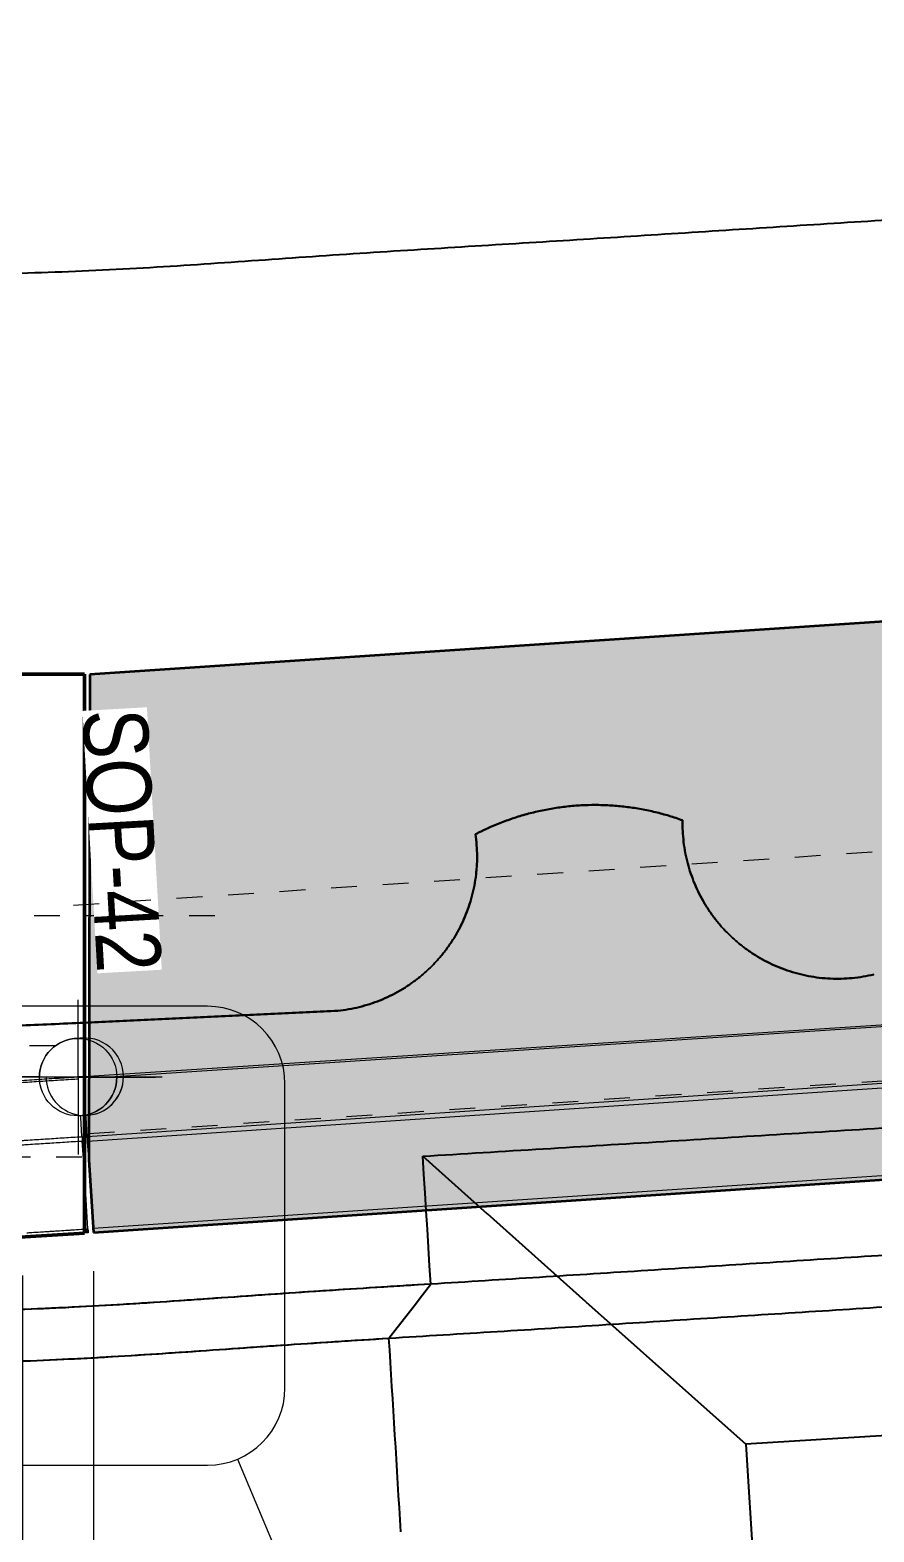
# Model space of a CAD drawing. Header units: metres. Extents: x -1161 to -1080, y 3 to 563.
# Drawn here: x -1105.26 to -1101.99, y 542.73 to 548.55 of the extents above; entities that cross this region are included whole.
import ezdxf

# ---------------------------------------------------------------- set-up
doc = ezdxf.new("R2010")
doc.units = ezdxf.units.M
doc.linetypes.add('JacobsDash', pattern=[0.0045, 0.003, -0.0015])
doc.linetypes.add('JacobsGridLine', pattern=[0.0145, 0.01, -0.001, 0.0025, -0.001])
doc.layers.get('Defpoints').update_dxf_attribs({"color": 41})
for name, color, linetype, lineweight in [('A-ANNO-DIMS', 7, 'Continuous', 9), ('A-ANNO-NOTE', 7, 'Continuous', 9), ('A-ANNO-SYMB', 7, 'Continuous', 9), ('A-DETL', 7, 'Continuous', 13), ('A-DETL-GENF', 7, 'Continuous', 9), ('A-FLOR', 7, 'Continuous', 50), ('A-GENM', 7, 'Continuous', 35), ('S-BEAM', 7, 'Continuous', 50), ('S-BEAM-HDLN', 7, 'JacobsDash', 18), ('S-FNDN-IDEN', 7, 'Continuous', 18), ('S-GRID', 7, 'Continuous', 9)]:
    doc.layers.add(name, color=color, linetype=linetype, lineweight=lineweight)
doc.styles.add('Arial Narrow_2', font='ARIALN.TTF', dxfattribs={"height": 0.25})
doc.dimstyles.new('Dimension_Standard_O__mm_', dxfattribs={"dimscale": 0.3048, "dimtxt": 0.255858, "dimasz": 0.82021, "dimexe": 0.787402, "dimexo": 0.492126, "dimgap": 0.492126, "dimtad": 1, "dimdec": 0, "dimlfac": 1000, "dimzin": 0, "dimdsep": 46, "dimtxsty": 'Arial Narrow_2', "dimsah": 1, "dimcen": 0.09, "dimaunit": 1, "dimadec": 4, "dimazin": 0, "dimtfac": 1, "dimtdec": 4, "dimtix": 1, "dimtmove": 0, "dimatfit": 3, "dimfxl": 1, "dimtvp": 1, "dimtfill": 1, "dimtolj": 1, "dimtzin": 0, "dimlwd": 18, "dimlwe": 18, "dimarcsym": 2})

# ---------------------------------------------------------------- blocks, each defined once
blk = doc.blocks.new('Top of Pavement - RL A - Top of Pavement - RL A-68818558-DRG-2873171 - BARRIER LAYOUT')
at = {"layer": 'A-GENM', "color": 253, "lineweight": 25, "true_color": 0xa3a3a3}
for points, knots in [([(133.6545, 52.8254), (133.6714, 52.7616), (133.7244, 52.5622), (133.8134, 52.2271), (133.9216, 51.8201), (134.0297, 51.4132), (134.1379, 51.0062), (134.246, 50.5993), (134.3542, 50.1923), (134.4623, 49.7853), (134.5704, 49.3784), (134.6786, 48.9714), (134.7867, 48.5645), (134.8949, 48.1575), (135.003, 47.7505), (135.1111, 47.3436), (135.2193, 46.9366), (135.3274, 46.5296), (135.4356, 46.1227), (135.5437, 45.7157), (135.6519, 45.3087), (135.76, 44.9017), (135.8682, 44.4948), (135.9763, 44.0878), (136.0844, 43.6808), (136.1926, 43.2739), (136.3007, 42.8669), (136.4089, 42.4599), (136.517, 42.0529), (136.6252, 41.6459), (136.7333, 41.239), (136.8415, 40.832), (136.9496, 40.425), (137.0578, 40.018), (137.1659, 39.611), (137.274, 39.204), (137.3822, 38.7971), (137.4903, 38.3901), (137.5985, 37.9831), (137.7066, 37.5761), (137.8148, 37.1691), (137.9229, 36.7621), (138.0311, 36.3552), (138.1392, 35.9482), (138.2474, 35.5412), (138.3555, 35.1342), (138.4637, 34.7272), (138.5718, 34.3202), (138.6799, 33.9132), (138.7881, 33.5062), (138.8962, 33.0993), (139.0044, 32.6923), (139.1125, 32.2853), (139.2207, 31.8783), (139.3288, 31.4713), (139.437, 31.0643), (139.5451, 30.6573), (139.6533, 30.2503), (139.7614, 29.8433), (139.8696, 29.4363), (139.9777, 29.0294), (140.0858, 28.6224), (140.194, 28.2154), (140.3021, 27.8084), (140.4103, 27.4014), (140.5184, 26.9944), (140.6266, 26.5874), (140.7347, 26.1804), (140.8429, 25.7734), (140.951, 25.3664), (141.0592, 24.9595), (141.1673, 24.5525), (141.2754, 24.1455), (141.3836, 23.7385), (141.4917, 23.3315), (141.5999, 22.9245), (141.708, 22.5175), (141.8162, 22.1105), (141.9243, 21.7036), (142.0325, 21.2966), (142.1406, 20.8896), (142.2487, 20.4826), (142.3569, 20.0756), (142.465, 19.6686), (142.5732, 19.2616), (142.6813, 18.8547), (142.7895, 18.4477), (142.8976, 18.0407), (143.0058, 17.6337), (143.1139, 17.2268), (143.222, 16.8198), (143.3302, 16.4128), (143.4383, 16.0058), (143.5465, 15.5989), (143.6546, 15.1919), (143.7627, 14.7849), (143.8709, 14.3779), (143.961, 14.0387), (144.0331, 13.7674), (144.0871, 13.5639), (144.1412, 13.3605), (144.2133, 13.0892), (144.3034, 12.75), (144.4116, 12.3431), (144.5197, 11.9361), (144.6278, 11.5291), (144.736, 11.1222), (144.8444, 10.7153), (144.9524, 10.3083), (145.0595, 9.9011), (145.1678, 9.4942), (145.2607, 9.1557), (145.3386, 8.886), (145.3992, 8.6845), (145.4628, 8.484), (145.5289, 8.2844), (145.5965, 8.0852), (145.6648, 7.8863), (145.7327, 7.6873), (145.8221, 7.4215), (145.9107, 7.1555), (145.9993, 6.8894), (146.0883, 6.6235), (146.1998, 6.2912), (146.3336, 5.8925), (146.4672, 5.4936), (146.6007, 5.0948), (146.7343, 4.6959), (146.8681, 4.2972), (147.0025, 3.8987), (147.1372, 3.5003), (147.317, 2.9692), (147.4968, 2.4381), (147.6766, 1.907), (147.8114, 1.5086), (147.9462, 1.1103), (148.0811, 0.712), (148.2159, 0.3137), (148.3507, -0.0847), (148.4855, -0.483), (148.6204, -0.8813), (148.7552, -1.2796), (148.89, -1.6778), (149.0248, -2.0761), (149.1596, -2.4744), (149.2944, -2.8727), (149.4293, -3.2709), (149.5641, -3.6692), (149.6989, -4.0675), (149.8334, -4.4649), (149.923, -4.7296), (149.9677, -4.8615)], [0.3165601, 0.3165601, 0.3165601, 0.3165601, 0.3179191, 0.3208092, 0.3236994, 0.3265896, 0.3294798, 0.3323699, 0.3352601, 0.3381503, 0.3410405, 0.3439306, 0.3468208, 0.349711, 0.3526012, 0.3554913, 0.3583815, 0.3612717, 0.3641618, 0.367052, 0.3699422, 0.3728324, 0.3757225, 0.3786127, 0.3815029, 0.3843931, 0.3872832, 0.3901734, 0.3930636, 0.3959538, 0.3988439, 0.4017341, 0.4046243, 0.4075145, 0.4104046, 0.4132948, 0.416185, 0.4190751, 0.4219653, 0.4248555, 0.4277457, 0.4306358, 0.433526, 0.4364162, 0.4393064, 0.4421965, 0.4450867, 0.4479769, 0.4508671, 0.4537572, 0.4566474, 0.4595376, 0.4624277, 0.4653179, 0.4682081, 0.4710983, 0.4739884, 0.4768786, 0.4797688, 0.482659, 0.4855491, 0.4884393, 0.4913295, 0.4942197, 0.4971098, 0.5, 0.5028902, 0.5057803, 0.5086705, 0.5115607, 0.5144509, 0.517341, 0.5202312, 0.5231214, 0.5260116, 0.5289017, 0.5317919, 0.5346821, 0.5375723, 0.5404624, 0.5433526, 0.5462428, 0.5491329, 0.5520231, 0.5549133, 0.5578035, 0.5606936, 0.5635838, 0.566474, 0.5693642, 0.5722543, 0.5751445, 0.5780347, 0.5809249, 0.583815, 0.5867052, 0.5895954, 0.5924855, 0.5939306, 0.5953757, 0.5968208, 0.5982659, 0.6011561, 0.6040462, 0.6069364, 0.6098266, 0.6127168, 0.6156069, 0.6184971, 0.6213873, 0.6242775, 0.6271676, 0.6286127, 0.6300578, 0.6315029, 0.632948, 0.6343931, 0.6358382, 0.6372832, 0.6387283, 0.6416185, 0.6430636, 0.6445087, 0.6473988, 0.650289, 0.6531792, 0.6560694, 0.6589595, 0.6618497, 0.6647399, 0.6676301, 0.6705202, 0.6763006, 0.6791908, 0.6820809, 0.6849711, 0.6878613, 0.6907514, 0.6936416, 0.6965318, 0.699422, 0.7023121, 0.7052023, 0.7080925, 0.7109827, 0.7138728, 0.716763, 0.7196532, 0.7225434, 0.7254335, 0.7283052, 0.7283052, 0.7283052, 0.7283052]), ([(133.6545, 52.8254), (133.6714, 52.7616), (133.7244, 52.5622), (133.8134, 52.2271), (133.9216, 51.8201), (134.0297, 51.4132), (134.1379, 51.0062), (134.246, 50.5993), (134.3542, 50.1923), (134.4623, 49.7853), (134.5704, 49.3784), (134.6786, 48.9714), (134.7867, 48.5645), (134.8949, 48.1575), (135.003, 47.7505), (135.1111, 47.3436), (135.2193, 46.9366), (135.3274, 46.5296), (135.4356, 46.1227), (135.5437, 45.7157), (135.6519, 45.3087), (135.76, 44.9017), (135.8682, 44.4948), (135.9763, 44.0878), (136.0844, 43.6808), (136.1926, 43.2739), (136.3007, 42.8669), (136.4089, 42.4599), (136.517, 42.0529), (136.6252, 41.6459), (136.7333, 41.239), (136.8415, 40.832), (136.9496, 40.425), (137.0578, 40.018), (137.1659, 39.611), (137.274, 39.204), (137.3822, 38.7971), (137.4903, 38.3901), (137.5985, 37.9831), (137.7066, 37.5761), (137.8148, 37.1691), (137.9229, 36.7621), (138.0311, 36.3552), (138.1392, 35.9482), (138.2474, 35.5412), (138.3555, 35.1342), (138.4637, 34.7272), (138.5718, 34.3202), (138.6799, 33.9132), (138.7881, 33.5062), (138.8962, 33.0993), (139.0044, 32.6923), (139.1125, 32.2853), (139.2207, 31.8783), (139.3288, 31.4713), (139.437, 31.0643), (139.5451, 30.6573), (139.6533, 30.2503), (139.7614, 29.8433), (139.8696, 29.4363), (139.9777, 29.0294), (140.0858, 28.6224), (140.194, 28.2154), (140.3021, 27.8084), (140.4103, 27.4014), (140.5184, 26.9944), (140.6266, 26.5874), (140.7347, 26.1804), (140.8429, 25.7734), (140.951, 25.3664), (141.0592, 24.9595), (141.1673, 24.5525), (141.2754, 24.1455), (141.3836, 23.7385), (141.5278, 23.1958), (141.672, 22.6532), (141.8162, 22.1105), (141.9243, 21.7036), (142.0325, 21.2966), (142.1406, 20.8896), (142.2487, 20.4826), (142.3569, 20.0756), (142.465, 19.6686), (142.5732, 19.2616), (142.6813, 18.8547), (142.7895, 18.4477), (142.8976, 18.0407), (143.0058, 17.6337), (143.1139, 17.2268), (143.222, 16.8198), (143.3302, 16.4128), (143.4383, 16.0058), (143.5465, 15.5989), (143.6546, 15.1919), (143.7627, 14.7849), (143.8709, 14.3779), (143.961, 14.0387), (144.0331, 13.7674), (144.0871, 13.5639), (144.1412, 13.3605), (144.2133, 13.0892), (144.3034, 12.75), (144.4116, 12.3431), (144.5197, 11.9361), (144.6278, 11.5291), (144.736, 11.1222), (144.8444, 10.7153), (144.9524, 10.3083), (145.0595, 9.9011), (145.1678, 9.4942), (145.2607, 9.1557), (145.3386, 8.886), (145.3992, 8.6845), (145.4628, 8.484), (145.5289, 8.2844), (145.5965, 8.0852), (145.6648, 7.8863), (145.7327, 7.6873), (145.8221, 7.4215), (145.9107, 7.1555), (145.9993, 6.8894), (146.0883, 6.6235), (146.1998, 6.2912), (146.3336, 5.8925), (146.4672, 5.4936), (146.6007, 5.0948), (146.7343, 4.6959), (146.8681, 4.2972), (147.0025, 3.8987), (147.1372, 3.5003), (147.2721, 3.102), (147.4069, 2.7037), (147.5418, 2.3053), (147.6766, 1.907), (147.8114, 1.5086), (147.9462, 1.1103), (148.0811, 0.712), (148.2159, 0.3137), (148.3507, -0.0847), (148.4855, -0.483), (148.6204, -0.8813), (148.7552, -1.2796), (148.89, -1.6778), (149.0248, -2.0761), (149.1596, -2.4744), (149.2944, -2.8727), (149.4293, -3.2709), (149.5641, -3.6692), (149.6989, -4.0675), (149.8334, -4.4649), (149.923, -4.7296), (149.9677, -4.8615)], [0.3165601, 0.3165601, 0.3165601, 0.3165601, 0.3179191, 0.3208092, 0.3236994, 0.3265896, 0.3294798, 0.3323699, 0.3352601, 0.3381503, 0.3410405, 0.3439306, 0.3468208, 0.349711, 0.3526012, 0.3554913, 0.3583815, 0.3612717, 0.3641618, 0.367052, 0.3699422, 0.3728324, 0.3757225, 0.3786127, 0.3815029, 0.3843931, 0.3872832, 0.3901734, 0.3930636, 0.3959538, 0.3988439, 0.4017341, 0.4046243, 0.4075145, 0.4104046, 0.4132948, 0.416185, 0.4190751, 0.4219653, 0.4248555, 0.4277457, 0.4306358, 0.433526, 0.4364162, 0.4393064, 0.4421965, 0.4450867, 0.4479769, 0.4508671, 0.4537572, 0.4566474, 0.4595376, 0.4624277, 0.4653179, 0.4682081, 0.4710983, 0.4739884, 0.4768786, 0.4797688, 0.482659, 0.4855491, 0.4884393, 0.4913295, 0.4942197, 0.4971098, 0.5, 0.5028902, 0.5057803, 0.5086705, 0.5115607, 0.5144509, 0.517341, 0.5202312, 0.5231214, 0.5260116, 0.5317919, 0.5346821, 0.5375723, 0.5404624, 0.5433526, 0.5462428, 0.5491329, 0.5520231, 0.5549133, 0.5578035, 0.5606936, 0.5635838, 0.566474, 0.5693642, 0.5722543, 0.5751445, 0.5780347, 0.5809249, 0.583815, 0.5867052, 0.5895954, 0.5924855, 0.5939306, 0.5953757, 0.5968208, 0.5982659, 0.6011561, 0.6040462, 0.6069364, 0.6098266, 0.6127168, 0.6156069, 0.6184971, 0.6213873, 0.6242775, 0.6271676, 0.6286127, 0.6300578, 0.6315029, 0.632948, 0.6343931, 0.6358382, 0.6372832, 0.6387283, 0.6416185, 0.6430636, 0.6445087, 0.6473988, 0.650289, 0.6531792, 0.6560694, 0.6589595, 0.6618497, 0.6647399, 0.6676301, 0.6705202, 0.6734104, 0.6763006, 0.6791908, 0.6820809, 0.6849711, 0.6878613, 0.6907514, 0.6936416, 0.6965318, 0.699422, 0.7023121, 0.7052023, 0.7080925, 0.7109827, 0.7138728, 0.716763, 0.7196532, 0.7225434, 0.7254335, 0.7283052, 0.7283052, 0.7283052, 0.7283052])]:
    blk.add_open_spline(points, degree=3, knots=knots, dxfattribs=at)
at = {"layer": 'A-GENM', "color": 9, "lineweight": 25, "true_color": 0xbebebe}
for points, knots in [([(141.614, 7.3659), (141.5916, 7.4324), (141.5475, 7.5654), (141.4836, 7.7657), (141.4228, 7.967), (141.3447, 8.2363), (141.289, 8.4392), (141.2523, 8.5745)], [-0.632947977, -0.632947977, -0.632947977, -0.632947977, -0.63150289, -0.630057803, -0.628612717, -0.62716763, -0.624277457, -0.624277457, -0.624277457, -0.624277457]), ([(142.1508, 5.7716), (142.1286, 5.838), (142.0841, 5.971), (141.9954, 6.2369), (141.929, 6.4365), (141.8845, 6.5694)], [-0.644508671, -0.644508671, -0.644508671, -0.644508671, -0.643063584, -0.641618497, -0.638728324, -0.638728324, -0.638728324, -0.638728324])]:
    blk.add_open_spline(points, degree=3, knots=knots, dxfattribs=at)
for points in [[(141.17, 8.1234), (141.1892, 8.056), (141.2282, 7.9213), (141.2688, 7.7872), (141.2896, 7.7202)], [(141.2896, 7.7202), (141.3104, 7.6533), (141.3529, 7.5197), (141.3971, 7.3867), (141.4194, 7.3203)], [(141.7496, 6.9678), (141.7269, 7.0341), (141.6814, 7.1667), (141.6363, 7.2995), (141.614, 7.3659)], [(141.4194, 7.3203), (141.4418, 7.2538), (141.4869, 7.1211), (141.5324, 6.9885), (141.5551, 6.9221)], [(141.8845, 6.5694), (141.8622, 6.6358), (141.8175, 6.7687), (141.7723, 6.9014), (141.7496, 6.9678)], [(141.5551, 6.9221), (141.5778, 6.8558), (141.623, 6.7231), (141.6676, 6.5902), (141.6899, 6.5237)], [(141.6899, 6.5237), (141.7345, 6.3908), (141.7787, 6.2578), (141.823, 6.1248)], [(141.823, 6.1248), (141.8452, 6.0583), (141.8895, 5.9253), (141.934, 5.7924), (141.9563, 5.7259)], [(142.4183, 4.9741), (142.3737, 5.107), (142.2845, 5.3728), (142.1953, 5.6386), (142.1508, 5.7716)], [(141.9563, 5.7259), (142.0008, 5.593), (142.0454, 5.4601), (142.09, 5.3272)], [(142.09, 5.3272), (142.1346, 5.1943), (142.1792, 5.0614), (142.2237, 4.9284)], [(142.5519, 4.5753), (142.5074, 4.7082), (142.4629, 4.8412), (142.4183, 4.9741)], [(142.2237, 4.9284), (142.2683, 4.7955), (142.3128, 4.6626), (142.3573, 4.5297)]]:
    blk.add_open_spline(points, degree=3, dxfattribs=at)
blk = doc.blocks.new('T2DPAA-T2D-C3S-RS-M3D-100334_rvt-1-DRG-2873171 - BARRIER LAYOUT')
at = {"layer": 'A-GENM', "color": 254, "lineweight": 25, "true_color": 0xd1d1d1}
for p, q in [((-1103.7339, 544.1856), (-1103.4855, 543.964)), ((-1103.4846, 543.9632), (-1103.1032, 543.6229)), ((-1103.102, 543.6218), (-1102.4823, 543.069)), ((-1100.5864, 543.1896), (-1102.4823, 543.069)), ((-1102.4823, 543.069), (-1102.4349, 542.3176))]:
    blk.add_line(p, q, dxfattribs=at)
at = {"layer": 'A-GENM', "color": 9, "lineweight": 25, "true_color": 0xbebebe, "flags": 128}
for points in [[(-1103.7033, 543.6898), (-1103.7077, 543.7607), (-1103.712, 543.8315), (-1103.7164, 543.9023), (-1103.7208, 543.9731), (-1103.7251, 544.044), (-1103.7295, 544.1148), (-1103.7339, 544.1856)], [(-1103.865, 543.4804), (-1103.8327, 543.5223), (-1103.8003, 543.5642), (-1103.768, 543.606), (-1103.7357, 543.6479), (-1103.704, 543.6889)]]:
    blk.add_lwpolyline(points, dxfattribs=at)
at = {"layer": 'A-GENM', "color": 9, "lineweight": 25, "true_color": 0xbebebe}
for points in [[(-1103.3248, 545.5129), (-1103.307, 545.5176), (-1103.2891, 545.5219), (-1103.2711, 545.5256)], [(-1103.2711, 545.5256), (-1103.2531, 545.5294), (-1103.2349, 545.5326), (-1103.2168, 545.5354)], [(-1103.2168, 545.5354), (-1103.1986, 545.5381), (-1103.1803, 545.5404), (-1103.162, 545.5421)], [(-1103.162, 545.5421), (-1103.1437, 545.5439), (-1103.1253, 545.5451), (-1103.1069, 545.5458)], [(-1103.1069, 545.5458), (-1103.0886, 545.5466), (-1103.0702, 545.5468), (-1103.0518, 545.5465)], [(-1103.0518, 545.5465), (-1103.0334, 545.5462), (-1103.015, 545.5454), (-1102.9967, 545.5441)], [(-1102.9967, 545.5441), (-1102.9783, 545.5428), (-1102.96, 545.541), (-1102.9417, 545.5387)], [(-1102.9417, 545.5387), (-1102.9235, 545.5364), (-1102.9053, 545.5336), (-1102.8872, 545.5303)], [(-1102.8872, 545.5303), (-1102.8691, 545.527), (-1102.8511, 545.5232), (-1102.8332, 545.5189)], [(-1102.8332, 545.5189), (-1102.8154, 545.5146), (-1102.7976, 545.5098), (-1102.78, 545.5045)], [(-1103.5301, 545.433), (-1103.5138, 545.4415), (-1103.4972, 545.4496), (-1103.4805, 545.4572)], [(-1103.4805, 545.4572), (-1103.4637, 545.4648), (-1103.4468, 545.4719), (-1103.4296, 545.4786)], [(-1103.4296, 545.4786), (-1103.4125, 545.4853), (-1103.3951, 545.4915), (-1103.3777, 545.4972)], [(-1102.78, 545.5045), (-1102.7624, 545.4992), (-1102.7449, 545.4934), (-1102.7276, 545.4872)], [(-1102.7276, 545.4872), (-1102.7279, 545.4732), (-1102.7278, 545.4591), (-1102.7271, 545.4451)], [(-1103.5254, 545.3912), (-1103.5265, 545.4052), (-1103.528, 545.4191), (-1103.5301, 545.433)], [(-1102.7271, 545.4451), (-1102.7265, 545.431), (-1102.7253, 545.417), (-1102.7237, 545.4031)], [(-1102.7237, 545.4031), (-1102.722, 545.3891), (-1102.7199, 545.3752), (-1102.7173, 545.3614)], [(-1103.5238, 545.3491), (-1103.5238, 545.3631), (-1103.5244, 545.3772), (-1103.5254, 545.3912)], [(-1103.525, 545.307), (-1103.5241, 545.321), (-1103.5237, 545.3351), (-1103.5238, 545.3491)], [(-1102.7173, 545.3614), (-1102.7147, 545.3476), (-1102.7116, 545.3339), (-1102.708, 545.3203)], [(-1103.5292, 545.2651), (-1103.5273, 545.279), (-1103.5259, 545.293), (-1103.525, 545.307)], [(-1102.708, 545.3203), (-1102.7044, 545.3067), (-1102.7004, 545.2933), (-1102.6959, 545.28)], [(-1103.5464, 545.1827), (-1103.5426, 545.1963), (-1103.5392, 545.2099), (-1103.5364, 545.2236)], [(-1103.5364, 545.2236), (-1103.5335, 545.2374), (-1103.5311, 545.2512), (-1103.5292, 545.2651)], [(-1102.6959, 545.28), (-1102.6913, 545.2667), (-1102.6864, 545.2535), (-1102.6809, 545.2406)], [(-1102.6809, 545.2406), (-1102.6755, 545.2276), (-1102.6696, 545.2149), (-1102.6632, 545.2023)], [(-1103.5593, 545.1427), (-1103.5545, 545.1559), (-1103.5502, 545.1692), (-1103.5464, 545.1827)], [(-1102.6632, 545.2023), (-1102.6569, 545.1898), (-1102.6501, 545.1775), (-1102.6429, 545.1654)], [(-1102.6429, 545.1654), (-1102.6357, 545.1533), (-1102.6281, 545.1415), (-1102.6201, 545.13)], [(-1103.5749, 545.1036), (-1103.5692, 545.1164), (-1103.564, 545.1294), (-1103.5593, 545.1427)], [(-1102.6201, 545.13), (-1102.612, 545.1185), (-1102.6036, 545.1072), (-1102.5948, 545.0963)], [(-1103.6142, 545.0291), (-1103.6068, 545.0411), (-1103.5998, 545.0533), (-1103.5933, 545.0657)], [(-1103.5933, 545.0657), (-1103.5867, 545.0781), (-1103.5806, 545.0907), (-1103.5749, 545.1036)], [(-1102.5948, 545.0963), (-1102.586, 545.0854), (-1102.5768, 545.0747), (-1102.5672, 545.0645)], [(-1102.5672, 545.0645), (-1102.5576, 545.0542), (-1102.5477, 545.0442), (-1102.5374, 545.0346)], [(-1103.6636, 544.961), (-1103.6546, 544.9717), (-1103.646, 544.9828), (-1103.6377, 544.9942)], [(-1103.6377, 544.9942), (-1103.6295, 545.0056), (-1103.6217, 545.0172), (-1103.6142, 545.0291)], [(-1102.5374, 545.0346), (-1102.5272, 545.025), (-1102.5165, 545.0158), (-1102.5056, 545.007)], [(-1102.5056, 545.007), (-1102.4947, 544.9981), (-1102.4835, 544.9896), (-1102.472, 544.9816)], [(-1103.6917, 544.9296), (-1103.682, 544.9397), (-1103.6726, 544.9502), (-1103.6636, 544.961)], [(-1102.472, 544.9816), (-1102.4605, 544.9735), (-1102.4487, 544.9659), (-1102.4367, 544.9586)], [(-1102.4367, 544.9586), (-1102.4246, 544.9514), (-1102.4123, 544.9446), (-1102.3998, 544.9382)], [(-1102.3998, 544.9382), (-1102.3873, 544.9319), (-1102.3745, 544.9259), (-1102.3616, 544.9205)], [(-1103.7543, 544.8733), (-1103.7432, 544.8819), (-1103.7325, 544.891), (-1103.722, 544.9004)], [(-1103.722, 544.9004), (-1103.7116, 544.9098), (-1103.7015, 544.9195), (-1103.6917, 544.9296)], [(-1102.3616, 544.9205), (-1102.3486, 544.915), (-1102.3355, 544.91), (-1102.3222, 544.9054)], [(-1102.3222, 544.9054), (-1102.3089, 544.9008), (-1102.2955, 544.8968), (-1102.2819, 544.8931)], [(-1102.2819, 544.8931), (-1102.2682, 544.8895), (-1102.2543, 544.8863), (-1102.2403, 544.8837)], [(-1102.2403, 544.8837), (-1102.2264, 544.881), (-1102.2123, 544.8788), (-1102.1982, 544.8772)], [(-1102.1982, 544.8772), (-1102.1841, 544.8755), (-1102.17, 544.8743), (-1102.1558, 544.8737)], [(-1102.1558, 544.8737), (-1102.1416, 544.873), (-1102.1274, 544.8729), (-1102.1132, 544.8732)], [(-1102.1132, 544.8732), (-1102.099, 544.8735), (-1102.0848, 544.8744), (-1102.0706, 544.8757)], [(-1102.0706, 544.8757), (-1102.0565, 544.8771), (-1102.0424, 544.879), (-1102.0284, 544.8813)], [(-1102.0284, 544.8813), (-1102.0144, 544.8837), (-1102.0004, 544.8865), (-1101.9866, 544.8899)], [(-1103.8613, 544.8065), (-1103.8487, 544.8126), (-1103.8362, 544.8192), (-1103.8241, 544.8262)], [(-1103.8241, 544.8262), (-1103.8119, 544.8332), (-1103.8, 544.8407), (-1103.7883, 544.8485)], [(-1103.7883, 544.8485), (-1103.7767, 544.8564), (-1103.7653, 544.8646), (-1103.7543, 544.8733)], [(-1104.0211, 544.7549), (-1104.0073, 544.7573), (-1103.9935, 544.7602), (-1103.9799, 544.7635)], [(-1103.9799, 544.7635), (-1103.9663, 544.7669), (-1103.9527, 544.7707), (-1103.9394, 544.775)], [(-1103.8998, 544.7894), (-1103.8868, 544.7946), (-1103.8739, 544.8003), (-1103.8613, 544.8065)], [(-1105.1736, 544.6971), (-1105.1308, 544.6989), (-1105.0879, 544.7007), (-1105.045, 544.7025)], [(-1105.045, 544.7025), (-1105.0087, 544.7042), (-1104.9723, 544.7059), (-1104.9359, 544.7077)], [(-1104.9359, 544.7077), (-1104.8995, 544.7094), (-1104.8632, 544.7111), (-1104.8268, 544.7129)], [(-1104.8268, 544.7129), (-1104.7904, 544.7146), (-1104.754, 544.7163), (-1104.7176, 544.718)], [(-1104.7176, 544.718), (-1104.6813, 544.7198), (-1104.6449, 544.7215), (-1104.6085, 544.7232)], [(-1104.6085, 544.7232), (-1104.5721, 544.7249), (-1104.5357, 544.7267), (-1104.4994, 544.7284)], [(-1104.4994, 544.7284), (-1104.463, 544.7301), (-1104.4266, 544.7318), (-1104.3902, 544.7336)], [(-1104.3902, 544.7336), (-1104.3539, 544.7353), (-1104.3175, 544.737), (-1104.2811, 544.7388)], [(-1104.2811, 544.7388), (-1104.2447, 544.7405), (-1104.2083, 544.7422), (-1104.172, 544.7439)], [(-1104.172, 544.7439), (-1104.1356, 544.7457), (-1104.0992, 544.7474), (-1104.0628, 544.7491)], [(-1104.0628, 544.7491), (-1104.0489, 544.7505), (-1104.0349, 544.7525), (-1104.0211, 544.7549)], [(-1105.3022, 544.6916), (-1105.2593, 544.6934), (-1105.2165, 544.6953), (-1105.1736, 544.6971)], [(-1104.0842, 543.6657), (-1104.1477, 543.6616), (-1104.2747, 543.6531), (-1104.4016, 543.6442), (-1104.4651, 543.6398)], [(-1103.7033, 543.6898), (-1103.7668, 543.6859), (-1103.8938, 543.678), (-1104.0208, 543.6699), (-1104.0842, 543.6657)], [(-1105.2271, 543.5937), (-1105.2906, 543.5911), (-1105.4178, 543.5868), (-1105.545, 543.5837), (-1105.6086, 543.5825)], [(-1104.846, 543.6139), (-1104.9094, 543.6099), (-1105.0365, 543.6024), (-1105.1635, 543.5963), (-1105.2271, 543.5937)], [(-1104.4651, 543.6398), (-1104.5286, 543.6353), (-1104.6555, 543.6264), (-1104.7825, 543.6179), (-1104.846, 543.6139)], [(-1103.8188, 542.7296), (-1103.8342, 542.9799), (-1103.8496, 543.2301), (-1103.865, 543.4804)], [(-1105.4237, 543.3873), (-1105.3587, 543.3892), (-1105.2286, 543.3937), (-1105.0337, 543.4031), (-1104.8389, 543.4148), (-1104.709, 543.4235), (-1104.6441, 543.4279)]]:
    blk.add_open_spline(points, degree=3, dxfattribs=at)
at = {"layer": 'A-GENM', "color": 253, "lineweight": 25, "true_color": 0xa3a3a3}
for points in [[(-1103.2711, 545.5256), (-1103.2891, 545.5219), (-1103.307, 545.5176), (-1103.3248, 545.5129)], [(-1103.2168, 545.5354), (-1103.2349, 545.5326), (-1103.2531, 545.5294), (-1103.2711, 545.5256)], [(-1103.162, 545.5421), (-1103.1803, 545.5404), (-1103.1986, 545.5381), (-1103.2168, 545.5354)], [(-1103.1069, 545.5458), (-1103.1253, 545.5451), (-1103.1437, 545.5439), (-1103.162, 545.5421)], [(-1103.0518, 545.5465), (-1103.0702, 545.5468), (-1103.0886, 545.5466), (-1103.1069, 545.5458)], [(-1102.9967, 545.5441), (-1103.015, 545.5454), (-1103.0334, 545.5462), (-1103.0518, 545.5465)], [(-1102.9417, 545.5387), (-1102.96, 545.541), (-1102.9783, 545.5428), (-1102.9967, 545.5441)], [(-1102.8872, 545.5303), (-1102.8963, 545.5319), (-1102.9144, 545.535), (-1102.9326, 545.5376), (-1102.9417, 545.5387)], [(-1102.8332, 545.5189), (-1102.8511, 545.5232), (-1102.8691, 545.527), (-1102.8872, 545.5303)], [(-1102.78, 545.5045), (-1102.7976, 545.5098), (-1102.8154, 545.5146), (-1102.8332, 545.5189)], [(-1103.4805, 545.4572), (-1103.4972, 545.4496), (-1103.5138, 545.4415), (-1103.5301, 545.433)], [(-1103.4296, 545.4786), (-1103.4468, 545.4719), (-1103.4637, 545.4648), (-1103.4805, 545.4572)], [(-1103.3777, 545.4972), (-1103.3951, 545.4915), (-1103.4125, 545.4853), (-1103.4296, 545.4786)], [(-1103.3248, 545.5129), (-1103.3425, 545.5081), (-1103.3602, 545.5029), (-1103.3777, 545.4972)], [(-1102.7276, 545.4872), (-1102.7449, 545.4934), (-1102.7624, 545.4992), (-1102.78, 545.5045)], [(-1102.7271, 545.4451), (-1102.7278, 545.4591), (-1102.7279, 545.4732), (-1102.7276, 545.4872)], [(-1103.5301, 545.433), (-1103.528, 545.4191), (-1103.5265, 545.4052), (-1103.5254, 545.3912)], [(-1102.7237, 545.4031), (-1102.7253, 545.417), (-1102.7265, 545.431), (-1102.7271, 545.4451)], [(-1102.7173, 545.3614), (-1102.7199, 545.3752), (-1102.722, 545.3891), (-1102.7237, 545.4031)], [(-1103.5254, 545.3912), (-1103.5244, 545.3772), (-1103.5238, 545.3631), (-1103.5238, 545.3491)], [(-1103.5238, 545.3491), (-1103.5237, 545.3351), (-1103.5241, 545.321), (-1103.525, 545.307)], [(-1102.708, 545.3203), (-1102.7116, 545.3339), (-1102.7147, 545.3476), (-1102.7173, 545.3614)], [(-1103.525, 545.307), (-1103.5255, 545.3), (-1103.5266, 545.286), (-1103.5283, 545.2721), (-1103.5292, 545.2651)], [(-1102.6959, 545.28), (-1102.7004, 545.2933), (-1102.7044, 545.3067), (-1102.708, 545.3203)], [(-1103.5364, 545.2236), (-1103.5392, 545.2099), (-1103.5426, 545.1963), (-1103.5464, 545.1827)], [(-1103.5292, 545.2651), (-1103.5311, 545.2512), (-1103.5335, 545.2374), (-1103.5364, 545.2236)], [(-1102.6809, 545.2406), (-1102.6864, 545.2535), (-1102.6913, 545.2667), (-1102.6959, 545.28)], [(-1102.6632, 545.2023), (-1102.6696, 545.2149), (-1102.6755, 545.2276), (-1102.6809, 545.2406)], [(-1103.5464, 545.1827), (-1103.5502, 545.1692), (-1103.5545, 545.1559), (-1103.5593, 545.1427)], [(-1102.6429, 545.1654), (-1102.6501, 545.1775), (-1102.6569, 545.1898), (-1102.6632, 545.2023)], [(-1102.6201, 545.13), (-1102.6281, 545.1415), (-1102.6357, 545.1533), (-1102.6429, 545.1654)], [(-1103.5593, 545.1427), (-1103.564, 545.1294), (-1103.5692, 545.1164), (-1103.5749, 545.1036)], [(-1102.5948, 545.0963), (-1102.6036, 545.1072), (-1102.612, 545.1185), (-1102.6201, 545.13)], [(-1103.5933, 545.0657), (-1103.5998, 545.0533), (-1103.6068, 545.0411), (-1103.6142, 545.0291)], [(-1103.5749, 545.1036), (-1103.5806, 545.0907), (-1103.5867, 545.0781), (-1103.5933, 545.0657)], [(-1102.5672, 545.0645), (-1102.5767, 545.0747), (-1102.586, 545.0854), (-1102.5948, 545.0963)], [(-1102.5374, 545.0346), (-1102.5477, 545.0442), (-1102.5576, 545.0542), (-1102.5672, 545.0645)], [(-1103.6377, 544.9942), (-1103.646, 544.9828), (-1103.6546, 544.9717), (-1103.6636, 544.961)], [(-1103.6142, 545.0291), (-1103.6217, 545.0172), (-1103.6295, 545.0056), (-1103.6377, 544.9942)], [(-1102.5056, 545.007), (-1102.5166, 545.0158), (-1102.5272, 545.025), (-1102.5374, 545.0346)], [(-1102.472, 544.9816), (-1102.4835, 544.9896), (-1102.4947, 544.9981), (-1102.5056, 545.007)], [(-1103.6636, 544.961), (-1103.6726, 544.9502), (-1103.682, 544.9397), (-1103.6918, 544.9296)], [(-1102.4367, 544.9586), (-1102.4487, 544.9659), (-1102.4605, 544.9735), (-1102.472, 544.9816)], [(-1102.3998, 544.9382), (-1102.4123, 544.9446), (-1102.4246, 544.9514), (-1102.4367, 544.9586)], [(-1102.3616, 544.9204), (-1102.3745, 544.9259), (-1102.3873, 544.9318), (-1102.3998, 544.9382)], [(-1103.722, 544.9004), (-1103.7325, 544.8909), (-1103.7432, 544.8819), (-1103.7543, 544.8733)], [(-1103.6918, 544.9296), (-1103.7015, 544.9195), (-1103.7116, 544.9098), (-1103.722, 544.9004)], [(-1102.3222, 544.9054), (-1102.3355, 544.91), (-1102.3486, 544.915), (-1102.3616, 544.9204)], [(-1102.2819, 544.8931), (-1102.2955, 544.8968), (-1102.3089, 544.9008), (-1102.3222, 544.9054)], [(-1102.2403, 544.8837), (-1102.2543, 544.8863), (-1102.2682, 544.8895), (-1102.2819, 544.8931)], [(-1102.1982, 544.8772), (-1102.2123, 544.8788), (-1102.2264, 544.881), (-1102.2403, 544.8837)], [(-1102.1558, 544.8737), (-1102.17, 544.8743), (-1102.1841, 544.8755), (-1102.1982, 544.8772)], [(-1102.1132, 544.8732), (-1102.1274, 544.8728), (-1102.1416, 544.873), (-1102.1558, 544.8737)], [(-1102.0706, 544.8758), (-1102.0848, 544.8744), (-1102.099, 544.8735), (-1102.1132, 544.8732)], [(-1102.0284, 544.8813), (-1102.0424, 544.879), (-1102.0565, 544.8771), (-1102.0706, 544.8758)], [(-1101.9866, 544.8899), (-1102.0004, 544.8865), (-1102.0144, 544.8837), (-1102.0284, 544.8813)], [(-1103.8241, 544.8262), (-1103.8362, 544.8192), (-1103.8487, 544.8126), (-1103.8613, 544.8065)], [(-1103.7884, 544.8485), (-1103.8, 544.8407), (-1103.8119, 544.8332), (-1103.8241, 544.8262)], [(-1103.7543, 544.8733), (-1103.7653, 544.8646), (-1103.7767, 544.8564), (-1103.7884, 544.8485)], [(-1103.9799, 544.7635), (-1103.9935, 544.7602), (-1104.0073, 544.7573), (-1104.0211, 544.7549)], [(-1103.9394, 544.775), (-1103.9527, 544.7707), (-1103.9663, 544.7669), (-1103.9799, 544.7635)], [(-1103.8998, 544.7894), (-1103.9128, 544.7841), (-1103.926, 544.7794), (-1103.9394, 544.775)], [(-1103.8613, 544.8065), (-1103.8739, 544.8003), (-1103.8868, 544.7946), (-1103.8998, 544.7894)], [(-1105.045, 544.7025), (-1105.0879, 544.7007), (-1105.1308, 544.6989), (-1105.1736, 544.6971)], [(-1104.9359, 544.7077), (-1104.9723, 544.7059), (-1105.0087, 544.7042), (-1105.045, 544.7025)], [(-1104.8268, 544.7129), (-1104.8632, 544.7111), (-1104.8995, 544.7094), (-1104.9359, 544.7077)], [(-1104.7176, 544.718), (-1104.754, 544.7163), (-1104.7904, 544.7146), (-1104.8268, 544.7129)], [(-1104.6085, 544.7232), (-1104.6449, 544.7215), (-1104.6813, 544.7198), (-1104.7176, 544.718)], [(-1104.4994, 544.7284), (-1104.5357, 544.7267), (-1104.5721, 544.7249), (-1104.6085, 544.7232)], [(-1104.3902, 544.7336), (-1104.4266, 544.7318), (-1104.463, 544.7301), (-1104.4994, 544.7284)], [(-1104.2811, 544.7388), (-1104.3175, 544.737), (-1104.3539, 544.7353), (-1104.3902, 544.7336)], [(-1104.172, 544.7439), (-1104.2083, 544.7422), (-1104.2447, 544.7405), (-1104.2811, 544.7388)], [(-1104.0628, 544.7491), (-1104.0992, 544.7474), (-1104.1356, 544.7457), (-1104.172, 544.7439)], [(-1104.0211, 544.7549), (-1104.0349, 544.7525), (-1104.0489, 544.7505), (-1104.0628, 544.7491)], [(-1105.1736, 544.6971), (-1105.2165, 544.6953), (-1105.2593, 544.6934), (-1105.3022, 544.6916)]]:
    blk.add_open_spline(points, degree=3, dxfattribs=at)
at = {"layer": 'A-GENM', "color": 9, "lineweight": 25, "true_color": 0xbebebe}
for points, knots in [([(-1103.3777, 545.4972), (-1103.3689, 545.5), (-1103.3514, 545.5055), (-1103.3336, 545.5105), (-1103.3248, 545.5129)], [-0.8, -0.8, -0.8, -0.8, -0.76666667, -0.73333335, -0.73333335, -0.73333335, -0.73333335]), ([(-1103.9394, 544.775), (-1103.9327, 544.7772), (-1103.9194, 544.7817), (-1103.9063, 544.7868), (-1103.8998, 544.7894)], [-0.86956522, -0.86956522, -0.86956522, -0.86956522, -0.84782609, -0.82608703, -0.82608703, -0.82608703, -0.82608703]), ([(-1103.7339, 544.1856), (-1103.5784, 544.1951), (-1103.2674, 544.2142), (-1102.8009, 544.2428), (-1102.3344, 544.2716), (-1101.9457, 544.2955), (-1101.6347, 544.3145), (-1101.3237, 544.3335), (-1101.0127, 544.3524), (-1100.7018, 544.372), (-1100.3909, 544.3917), (-1100.0023, 544.4171), (-1099.6914, 544.4376), (-1099.536, 544.448)], [0, 0, 0, 0, 0.111111, 0.222222, 0.333333, 0.444444, 0.5, 0.555556, 0.666667, 0.722222, 0.777778, 0.888889, 1, 1, 1, 1]), ([(-1104.6441, 543.4279), (-1104.5792, 543.4324), (-1104.4494, 543.4416), (-1104.1897, 543.4597), (-1103.9949, 543.4722), (-1103.865, 543.4804)], [0.6666667, 0.6666667, 0.6666667, 0.6666667, 0.75, 0.8333333, 1, 1, 1, 1])]:
    blk.add_open_spline(points, degree=3, knots=knots, dxfattribs=at)
at = {"layer": 'A-GENM', "color": 253, "lineweight": 25, "true_color": 0xa3a3a3, "rotation": 75.11694444444437}
blk.add_blockref('Top of Pavement - RL A - Top of Pavement - RL A-68818558-DRG-2873171 - BARRIER LAYOUT', (-1134.0578, 404.8616), dxfattribs=at)
blk = doc.blocks.new('DIMBLOCK1-DRG-2873171 - BARRIER LAYOUT')
at = {"layer": 'A-ANNO-DIMS', "color": 0, "lineweight": 18, "transparency": 16777216}
for p, q in [((-1105.2839, 543.7235), (-1105.2839, 540.6203)), ((-1105.0098, 543.7405), (-1105.0098, 540.6203)), ((-1105.5339, 540.8603), (-1105.7839, 540.8603)), ((-1105.2839, 540.8603), (-1105.0098, 540.8603)), ((-1104.7598, 540.8603), (-1104.5098, 540.8603))]:
    blk.add_line(p, q, dxfattribs=at)
at = {"layer": 'A-ANNO-DIMS', "color": 0, "transparency": 16777216}
for points in [[(-1105.5339, 540.902), (-1105.5339, 540.8187), (-1105.2839, 540.8603)], [(-1104.7598, 540.902), (-1104.7598, 540.8187), (-1105.0098, 540.8603)]]:
    blk.add_solid(points, dxfattribs=at)
at = {"layer": 'Defpoints', "color": 0, "transparency": 16777216}
for p in [(-1105.0098, 543.8905), (-1105.2839, 543.8735), (-1105.0098, 540.8603)]:
    blk.add_point(p, dxfattribs=at)
at = {"layer": 'A-ANNO-DIMS', "color": 0, "lineweight": 18, "transparency": 16777216, "insert": (-1105.1468, 541.1588), "char_height": 0.25, "attachment_point": 5, "style": 'Arial Narrow_2', "bg_fill": 3, "box_fill_scale": 1.1, "bg_fill_color": 256, "bg_fill_true_color": 13158600, "bg_fill_transparency": 0}
blk.add_mtext('\\A1;\u200e', dxfattribs=at)
blk = doc.blocks.new('DIMBLOCK2-DRG-2873171 - BARRIER LAYOUT')
at = {"layer": 'A-ANNO-DIMS', "color": 0, "lineweight": 18, "transparency": 16777216}
for p, q in [((-1094.9728, 544.4122), (-1094.9728, 540.6203)), ((-1105.0098, 543.7405), (-1105.0098, 540.6203)), ((-1104.7598, 540.8603), (-1095.2228, 540.8603))]:
    blk.add_line(p, q, dxfattribs=at)
at = {"layer": 'A-ANNO-DIMS', "color": 0, "transparency": 16777216}
for points in [[(-1104.7598, 540.902), (-1104.7598, 540.8187), (-1105.0098, 540.8603)], [(-1095.2228, 540.902), (-1095.2228, 540.8187), (-1094.9728, 540.8603)]]:
    blk.add_solid(points, dxfattribs=at)
at = {"layer": 'Defpoints', "color": 0, "transparency": 16777216}
for p in [(-1094.9728, 544.5622), (-1105.0098, 543.8905), (-1094.9728, 540.8603)]:
    blk.add_point(p, dxfattribs=at)
at = {"layer": 'A-ANNO-DIMS', "color": 0, "lineweight": 18, "transparency": 16777216, "char_height": 0.25, "width": 6.93009, "attachment_point": 5, "style": 'Arial Narrow_2', "bg_fill": 3, "box_fill_scale": 1.1, "bg_fill_color": 256, "bg_fill_true_color": 13158600, "bg_fill_transparency": 0}
for s, insert in [('\\A1;MIN 1200 HIGH, CAST IN-SITU CONCRETE', (-1099.9913, 541.1623)), ('\\A1;MPL TRAFFIC BARRIER - TYPE 03', (-1099.9913, 540.581))]:
    blk.add_mtext(s, dxfattribs=dict(at, insert=insert))

msp = doc.modelspace()

# ---------------------------------------------------------------- hatches: boundary and pattern name
at = {"layer": 'A-DETL-GENF', "true_color": 0xc0c0c0, "transparency": 33554608}
h = msp.add_hatch(color=9, dxfattribs=at)
h.paths.add_polyline_path([(-1105.0274, 544.3444), (-1105.0082, 544.3477), (-1104.9895, 544.3536), (-1104.9716, 544.3618), (-1104.955, 544.3722), (-1104.94, 544.3848), (-1104.9266, 544.3992), (-1104.9153, 544.4152), (-1104.9062, 544.4326), (-1104.8994, 544.451), (-1104.8951, 544.4701), (-1104.8933, 544.4897), (-1104.8933, 544.4936), (-1105.0271, 544.4927), (-1105.0274, 544.3449)])
h.paths.add_polyline_path([(-1105.0271, 544.4946), (-1095.0115, 545.1414), (-1095.1162, 546.7127), (-1105.0242, 546.0522), (-1105.0271, 544.4975)])
msp.add_hatch(color=9, dxfattribs=at).paths.add_polyline_path([(-1105.0098, 543.8907), (-1094.9728, 544.5622), (-1095.0115, 545.1414), (-1105.0271, 544.4936), (-1104.8932, 544.4936), (-1104.8945, 544.474), (-1104.8983, 544.4548), (-1104.9046, 544.4362), (-1104.9133, 544.4186), (-1104.9242, 544.4023), (-1104.9371, 544.3875), (-1104.9519, 544.3746), (-1104.9682, 544.3637), (-1104.9858, 544.355), (-1105.0052, 544.3485), (-1105.0236, 544.3449), (-1105.0274, 544.3444), (-1105.0277, 544.1712), (-1105.01, 543.8944)])
at = {"layer": 'A-FLOR', "lineweight": 5, "true_color": 0x808080}
h = msp.add_hatch(color=8, dxfattribs=at)
h.paths.add_polyline_path([(-1105.0335, 544.2612), (-1105.0276, 544.2616), (-1105.0277, 544.3444), (-1105.0388, 544.3436), (-1105.0351, 544.2861)])
h.paths.add_polyline_path([(-1094.9975, 544.9324), (-1094.9761, 544.9338), (-1094.9807, 544.9929), (-1094.99, 544.9934), (-1094.99, 545.1426), (-1095.0114, 545.1412), (-1094.9976, 544.933)])
h = msp.add_hatch(color=8, dxfattribs=at)
h.paths.add_polyline_path([(-1105.0323, 544.243), (-1105.0276, 544.2433), (-1105.0277, 544.2615), (-1105.0335, 544.2612), (-1105.0326, 544.2472)])
h.paths.add_polyline_path([(-1094.9963, 544.9144), (-1094.9749, 544.9159), (-1094.9761, 544.9338), (-1094.9975, 544.9324), (-1094.9964, 544.9159)])
h = msp.add_hatch(color=8, dxfattribs=at)
h.paths.add_polyline_path([(-1105.0277, 544.1712), (-1105.0277, 544.2433), (-1105.0323, 544.243), (-1105.028, 544.1755)])
h.paths.add_polyline_path([(-1094.9738, 544.5769), (-1094.9524, 544.5783), (-1094.9749, 544.9159), (-1094.9963, 544.9144), (-1094.974, 544.5801)])
for points in [[(-1105.0437, 544.4919), (-1105.0432, 544.4931), (-1105.0437, 544.4923)], [(-1105.0437, 543.9031), (-1105.0307, 543.9039), (-1105.0437, 544.1034), (-1105.0437, 543.9485)], [(-1105.0437, 543.8882), (-1105.0297, 543.8891), (-1105.0307, 543.9039), (-1105.0437, 543.902), (-1105.0437, 543.8923)]]:
    msp.add_hatch(color=8, dxfattribs=at).paths.add_polyline_path(points)

# ---------------------------------------------------------------- linework, layer by layer
at = {"layer": 'A-ANNO-NOTE', "lineweight": 18}
for p, q in [((-1105.0691, 544.4919), (-1105.0691, 544.7919)), ((-1105.0432, 544.4936), (-1105.0432, 544.7936)), ((-1105.0691, 544.4919), (-1105.3691, 544.4919)), ((-1105.2191, 544.4936), (-1105.3432, 544.4936)), ((-1105.0432, 544.4936), (-1105.0725, 544.4936)), ((-1105.0691, 544.4919), (-1105.0691, 544.1919)), ((-1105.0691, 544.4919), (-1104.7691, 544.4919)), ((-1105.0432, 544.4936), (-1105.0432, 544.4919)), ((-1105.0432, 544.4936), (-1104.7432, 544.4936)), ((-1105.0432, 544.3442), (-1105.0432, 544.1936))]:
    msp.add_line(p, q, dxfattribs=at)
msp.add_circle((-1105.0691, 544.4919), 0.15, dxfattribs=at)
for centre, start, end in [((-1105.0691, 544.4919), 90, 180), ((-1105.0432, 544.4936), 90, 99.93415), ((-1105.0432, 544.4936), 0, 99.93403), ((-1105.0432, 544.4936), 180.73547, 260), ((-1105.0691, 544.4919), 270, 360), ((-1105.0432, 544.4936), 270, 0), ((-1105.0432, 544.4936), 273.14903, 0)]:
    msp.add_arc(centre, 0.15, start, end, dxfattribs=at)
at = {"layer": 'A-ANNO-SYMB', "lineweight": 18}
for p, q in [((-1104.5677, 544.7665), (-1106.6645, 544.7665)), ((-1104.2677, 543.2881), (-1104.2677, 544.4665)), ((-1104.4516, 543.0115), (-1104.2994, 542.6489)), ((-1106.6645, 542.9881), (-1104.5677, 542.9881))]:
    msp.add_line(p, q, dxfattribs=at)
for centre, start, end in [((-1104.5677, 544.4665), 0, 90), ((-1104.5677, 543.2881), 270, 0)]:
    msp.add_arc(centre, 0.3, start, end, dxfattribs=at)
at = {"layer": 'A-DETL', "lineweight": 35}
for p, q in [((-1095.1162, 546.7127), (-1105.0242, 546.0522)), ((-1105.0242, 546.0522), (-1105.0277, 544.1712)), ((-1105.0098, 543.8905), (-1094.9728, 544.5622)), ((-1105.0277, 544.1712), (-1105.0098, 543.8905))]:
    msp.add_line(p, q, dxfattribs=at)
at = {"layer": 'A-DETL', "color": 8, "lineweight": 50, "true_color": 0x808080}
for p, q in [((-1105.0437, 546.0535), (-1135.8197, 546.0535)), ((-1105.0437, 543.8877), (-1105.0437, 546.0535)), ((-1105.4256, 543.8634), (-1105.0437, 543.8877))]:
    msp.add_line(p, q, dxfattribs=at)
at = {"layer": 'A-FLOR', "lineweight": 18}
for p, q in [((-1094.99, 545.1426), (-1104.926, 544.4936)), ((-1096.047, 545.0745), (-1105.0483, 544.4933)), ((-1094.9761, 544.9338), (-1105.0335, 544.2612)), ((-1094.9749, 544.9159), (-1105.0323, 544.243)), ((-1094.9524, 544.5783), (-1105.0107, 543.9054)), ((-1094.9514, 544.5634), (-1105.0098, 543.8907))]:
    msp.add_line(p, q, dxfattribs=at)
at = {"layer": 'A-FLOR', "lineweight": 18, "flags": 128}
for points in [[(-1105.0691, 544.4919), (-1105.0721, 544.4917), (-1105.0752, 544.4915)], [(-1105.0482, 544.4917), (-1105.0483, 544.4923), (-1105.0483, 544.4933)], [(-1105.054, 544.2615), (-1105.0556, 544.2863), (-1105.0573, 544.311), (-1105.0589, 544.3357), (-1105.0593, 544.3423)], [(-1105.0335, 544.2612), (-1105.0351, 544.2861), (-1105.0367, 544.3111), (-1105.0383, 544.336), (-1105.0388, 544.3437)], [(-1105.054, 544.2615), (-1105.0534, 544.2524), (-1105.0528, 544.2434)], [(-1105.0307, 543.9039), (-1105.0351, 543.9718), (-1105.0395, 544.0397), (-1105.044, 544.1076), (-1105.0484, 544.1755), (-1105.0528, 544.2434)], [(-1105.0323, 544.243), (-1105.0329, 544.2521), (-1105.0335, 544.2612)], [(-1105.0107, 543.9054), (-1105.015, 543.973), (-1105.0194, 544.0405), (-1105.0237, 544.108), (-1105.028, 544.1755), (-1105.0323, 544.243)], [(-1105.0307, 543.9039), (-1105.0302, 543.8965), (-1105.0297, 543.8891)], [(-1105.0098, 543.8907), (-1105.0102, 543.8981), (-1105.0107, 543.9054)]]:
    msp.add_lwpolyline(points, dxfattribs=at)
at = {"layer": 'A-FLOR', "lineweight": 18}
msp.add_open_spline([(-1105.0752, 544.4915), (-1105.1008, 544.4899), (-1105.152, 544.4866), (-1105.2288, 544.4817), (-1105.28, 544.4784), (-1105.3056, 544.4767)], degree=3, dxfattribs=at)
for points, knots in [([(-1105.0686, 544.4842), (-1105.073, 544.4839), (-1105.0888, 544.4829), (-1105.1156, 544.4812), (-1105.1486, 544.4791), (-1105.1811, 544.4771), (-1105.2143, 544.4749), (-1105.2479, 544.4728), (-1105.2782, 544.4708), (-1105.2972, 544.4696), (-1105.3051, 544.4691)], [0.000650305, 0.000650305, 0.000650305, 0.000650305, 0.000997452, 0.001881268, 0.002765084, 0.003648901, 0.004532717, 0.005416533, 0.006300349, 0.006927198, 0.006927198, 0.006927198, 0.006927198]), ([(-1105.2905, 544.2464), (-1105.2843, 544.2468), (-1105.2668, 544.2479), (-1105.2381, 544.2497), (-1105.2045, 544.2519), (-1105.1715, 544.254), (-1105.1391, 544.2561), (-1105.1059, 544.2582), (-1105.0775, 544.26), (-1105.0601, 544.2611), (-1105.054, 544.2615)], [-0.006799095, -0.006799095, -0.006799095, -0.006799095, -0.006300349, -0.005416533, -0.004532717, -0.003648901, -0.002765084, -0.001881268, -0.000997452, -0.000525715, -0.000525715, -0.000525715, -0.000525715]), ([(-1105.0528, 544.2434), (-1105.0589, 544.243), (-1105.0764, 544.2419), (-1105.1048, 544.2401), (-1105.138, 544.2379), (-1105.1705, 544.2359), (-1105.2034, 544.2338), (-1105.237, 544.2316), (-1105.2657, 544.2298), (-1105.2831, 544.2286), (-1105.2894, 544.2282)], [0.000523717, 0.000523717, 0.000523717, 0.000523717, 0.000997452, 0.001881268, 0.002765084, 0.003648901, 0.004532717, 0.005416533, 0.006300349, 0.006796957, 0.006796957, 0.006796957, 0.006796957]), ([(-1105.2672, 543.8888), (-1105.2611, 543.8892), (-1105.2438, 543.8903), (-1105.2207, 543.8918), (-1105.1983, 543.8932), (-1105.1816, 543.8943), (-1105.1652, 543.8953), (-1105.1436, 543.8967), (-1105.122, 543.8981), (-1105.0999, 543.8995), (-1105.0775, 543.9009), (-1105.0545, 543.9024), (-1105.0369, 543.9035), (-1105.0307, 543.9039)], [-0.006785654, -0.006785654, -0.006785654, -0.006785654, -0.006300349, -0.005416533, -0.004974625, -0.004532717, -0.004090809, -0.003648901, -0.002765084, -0.002323176, -0.001881268, -0.000997452, -0.000514488, -0.000514488, -0.000514488, -0.000514488]), ([(-1105.0297, 543.8891), (-1105.0359, 543.8887), (-1105.0535, 543.8876), (-1105.0765, 543.8861), (-1105.0989, 543.8847), (-1105.121, 543.8833), (-1105.1426, 543.882), (-1105.1642, 543.8806), (-1105.1806, 543.8795), (-1105.1973, 543.8784), (-1105.2141, 543.8774), (-1105.2309, 543.8763), (-1105.2484, 543.8751), (-1105.2601, 543.8744), (-1105.2662, 543.874)], [0.000515588, 0.000515588, 0.000515588, 0.000515588, 0.000997452, 0.001881268, 0.002323176, 0.002765084, 0.003648901, 0.004090809, 0.004532717, 0.004974625, 0.005416533, 0.005858441, 0.006300349, 0.006786604, 0.006786604, 0.006786604, 0.006786604])]:
    msp.add_open_spline(points, degree=3, knots=knots, dxfattribs=at)
at = {"layer": 'S-BEAM', "linetype": 'JacobsDash', "lineweight": 18}
for p, q in [((-1095.1241, 546.7122), (-1105.0242, 546.0522)), ((-1110.4493, 546.0536), (-1105.0453, 546.0536)), ((-1105.0453, 546.0536), (-1105.0436, 544.6436)), ((-1105.0242, 546.0522), (-1105.0271, 544.4946)), ((-1105.1568, 544.6136), (-1116.8203, 544.6136)), ((-1105.0434, 544.4936), (-1105.0434, 544.495)), ((-1105.0431, 544.1836), (-1105.0433, 544.3442)), ((-1105.0489, 544.1836), (-1105.0441, 544.1836)), ((-1105.0441, 544.1836), (-1105.0431, 544.1836))]:
    msp.add_line(p, q, dxfattribs=at)
at = {"layer": 'S-BEAM-HDLN'}
for p, q in [((-1105.0275, 544.273), (-1095.006, 544.9411)), ((-1105.0434, 544.4919), (-1105.0434, 544.4935)), ((-1105.0271, 544.4946), (-1105.0271, 544.4936)), ((-1105.0274, 544.3444), (-1105.0275, 544.273)), ((-1105.954, 544.1836), (-1105.049, 544.1836))]:
    msp.add_line(p, q, dxfattribs=at)
at = {"layer": 'S-GRID', "linetype": 'JacobsGridLine', "lineweight": 18}
msp.add_line((-1136.6394, 545.1185), (-1104.4615, 545.1185), dxfattribs=at)

# ---------------------------------------------------------------- block references
at = {"lineweight": 5}
msp.add_blockref('T2DPAA-T2D-C3S-RS-M3D-100334_rvt-1-DRG-2873171 - BARRIER LAYOUT', (0, 0), dxfattribs=at)

# ---------------------------------------------------------------- next in the draw order: texts
at = {"layer": 'S-FNDN-IDEN', "lineweight": 9, "insert": (-1104.8024, 545.9252), "char_height": 0.25, "attachment_point": 1, "rotation": 273.23746, "style": 'Arial Narrow_2', "bg_fill": 3, "box_fill_scale": 1, "bg_fill_color": 256, "bg_fill_true_color": 13158600, "bg_fill_transparency": 0}
msp.add_mtext('SOP-42', dxfattribs=at)

# ---------------------------------------------------------------- next in the draw order: dimensions: what is measured, and where the dimension line sits
at = {"layer": 'A-ANNO-DIMS', "lineweight": 18}
dim = msp.add_linear_dim(base=(-1105.0098, 540.8603), p1=(-1105.2839, 543.8735), p2=(-1105.0098, 543.8905), text='\u200e', dimstyle='Dimension_Standard_O__mm_', override={"dimpost": '<>', "dimfxl": 0.274639}, dxfattribs=at)
dim.commit()
dim.dimension.update_dxf_attribs({"geometry": 'DIMBLOCK1-DRG-2873171 - BARRIER LAYOUT', "text_midpoint": (-1105.1468, 541.1588)})

# ---------------------------------------------------------------- next in the draw order: linework, layer by layer
at = {"layer": 'S-GRID', "linetype": 'JacobsGridLine', "lineweight": 18}
msp.add_line((-1105.0866, 545.1586), (-1094.4644, 545.8667), dxfattribs=at)

# ---------------------------------------------------------------- next in the draw order: dimensions: what is measured, and where the dimension line sits
at = {"layer": 'A-ANNO-DIMS', "lineweight": 18}
dim = msp.add_linear_dim(base=(-1094.9728, 540.8603), p1=(-1105.0098, 543.8905), p2=(-1094.9728, 544.5622), text='MIN 1200 HIGH, CAST IN-SITU CONCRETE\\XMPL TRAFFIC BARRIER - TYPE 03', dimstyle='Dimension_Standard_O__mm_', override={"dimpost": '<>', "dimfxl": 10.059356}, dxfattribs=at)
dim.commit()
dim.dimension.update_dxf_attribs({"geometry": 'DIMBLOCK2-DRG-2873171 - BARRIER LAYOUT', "text_midpoint": (-1099.9913, 540.8603)})

doc.saveas('drawing.dxf')
